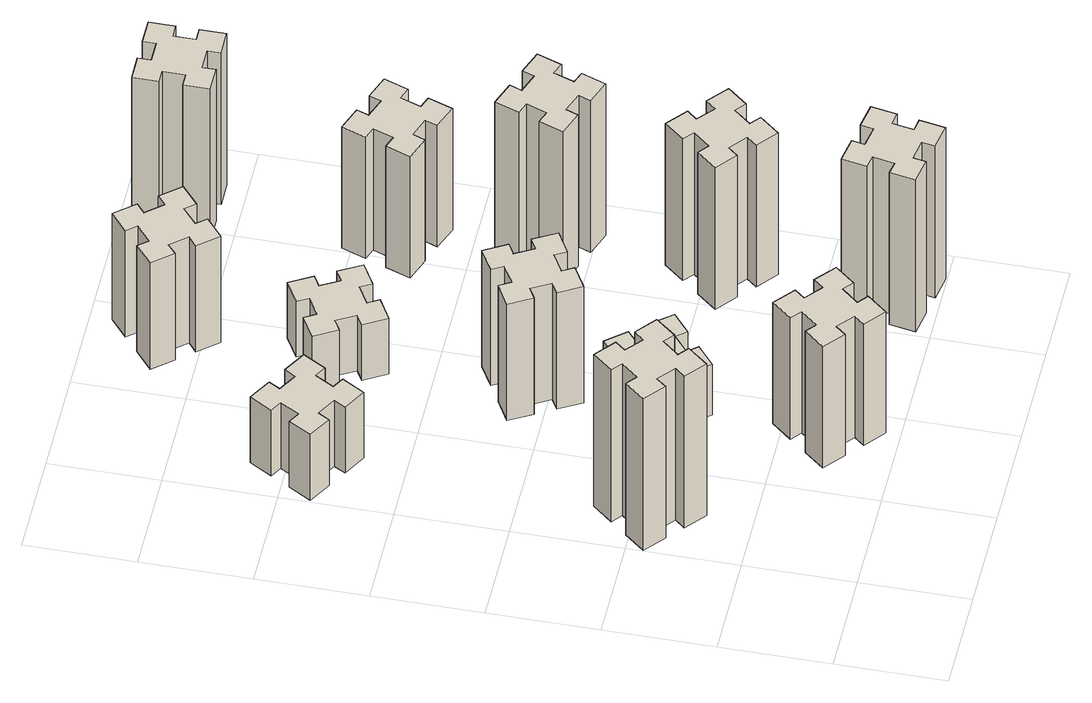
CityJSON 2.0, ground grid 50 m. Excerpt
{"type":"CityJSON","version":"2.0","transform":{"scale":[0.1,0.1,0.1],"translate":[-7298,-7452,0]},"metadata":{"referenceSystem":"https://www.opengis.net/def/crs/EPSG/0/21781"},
"CityObjects":{
"building1":{"type":"Building","attributes":{"class":"1000","function":"1000","usage":"1000","yearOfConstruction":2016,"roofType":"1000","measuredHeight":90,"storeysAboveGround":30,"storeysBelowGround":0},"geometry":[{"type":"Solid","lod":"1","boundaries":[[[[0,1,2,3,4,5,6,7,8,9,10,11,12,13,14,15,16,17,18,19]],[[17,16,20,21]],[[16,15,22,20]],[[15,14,23,22]],[[14,13,24,23]],[[13,12,25,24]],[[12,11,26,25]],[[11,10,27,26]],[[10,9,28,27]],[[9,8,29,28]],[[8,7,30,29]],[[7,6,31,30]],[[6,5,32,31]],[[5,4,33,32]],[[4,3,34,33]],[[3,2,35,34]],[[2,1,36,35]],[[1,0,37,36]],[[0,19,38,37]],[[19,18,39,38]],[[18,17,21,39]],[[24,25,26,27,28,29,30,31,32,33,34,35,36,37,38,39,21,20,22,23]]]]}]},
"building2":{"type":"Building","attributes":{"class":"1000","function":"1000","usage":"1000","yearOfConstruction":2016,"roofType":"1000","measuredHeight":39,"storeysAboveGround":30,"storeysBelowGround":0},"geometry":[{"type":"Solid","lod":"1","boundaries":[[[[40,41,42,43,44,45,46,47,48,49,50,51,52,53,54,55,56,57,58,59]],[[57,56,60,61]],[[56,55,62,60]],[[55,54,63,62]],[[54,53,64,63]],[[53,52,65,64]],[[52,51,66,65]],[[51,50,67,66]],[[50,49,68,67]],[[49,48,69,68]],[[48,47,70,69]],[[47,46,71,70]],[[46,45,72,71]],[[45,44,73,72]],[[44,43,74,73]],[[43,42,75,74]],[[42,41,76,75]],[[41,40,77,76]],[[40,59,78,77]],[[59,58,79,78]],[[58,57,61,79]],[[64,65,66,67,68,69,70,71,72,73,74,75,76,77,78,79,61,60,62,63]]]]}]},
"building3":{"type":"Building","attributes":{"class":"1000","function":"1000","usage":"1000","yearOfConstruction":2016,"roofType":"1000","measuredHeight":72,"storeysAboveGround":30,"storeysBelowGround":0},"geometry":[{"type":"Solid","lod":"1","boundaries":[[[[80,81,82,83,84,85,86,87,88,89,90,91,92,93,94,95,96,97,98,99]],[[97,96,100,101]],[[96,95,102,100]],[[95,94,103,102]],[[94,93,104,103]],[[93,92,105,104]],[[92,91,106,105]],[[91,90,107,106]],[[90,89,108,107]],[[89,88,109,108]],[[88,87,110,109]],[[87,86,111,110]],[[86,85,112,111]],[[85,84,113,112]],[[84,83,114,113]],[[83,82,115,114]],[[82,81,116,115]],[[81,80,117,116]],[[80,99,118,117]],[[99,98,119,118]],[[98,97,101,119]],[[104,105,106,107,108,109,110,111,112,113,114,115,116,117,118,119,101,100,102,103]]]]}]},
"building4":{"type":"Building","attributes":{"class":"1000","function":"1000","usage":"1000","yearOfConstruction":2016,"roofType":"1000","measuredHeight":30,"storeysAboveGround":30,"storeysBelowGround":0},"geometry":[{"type":"Solid","lod":"1","boundaries":[[[[120,121,122,123,124,125,126,127,128,129,130,131,132,133,134,135,136,137,138,139]],[[137,136,140,141]],[[136,135,142,140]],[[135,134,143,142]],[[134,133,144,143]],[[133,132,145,144]],[[132,131,146,145]],[[131,130,147,146]],[[130,129,148,147]],[[129,128,149,148]],[[128,127,150,149]],[[127,126,151,150]],[[126,125,152,151]],[[125,124,153,152]],[[124,123,154,153]],[[123,122,155,154]],[[122,121,156,155]],[[121,120,157,156]],[[120,139,158,157]],[[139,138,159,158]],[[138,137,141,159]],[[144,145,146,147,148,149,150,151,152,153,154,155,156,157,158,159,141,140,142,143]]]]}]},
"building5":{"type":"Building","attributes":{"class":"1000","function":"1000","usage":"1000","yearOfConstruction":2016,"roofType":"1000","measuredHeight":69,"storeysAboveGround":30,"storeysBelowGround":0},"geometry":[{"type":"Solid","lod":"1","boundaries":[[[[160,161,162,163,164,165,166,167,168,169,170,171,172,173,174,175,176,177,178,179]],[[177,176,180,181]],[[176,175,182,180]],[[175,174,183,182]],[[174,173,184,183]],[[173,172,185,184]],[[172,171,186,185]],[[171,170,187,186]],[[170,169,188,187]],[[169,168,189,188]],[[168,167,190,189]],[[167,166,191,190]],[[166,165,192,191]],[[165,164,193,192]],[[164,163,194,193]],[[163,162,195,194]],[[162,161,196,195]],[[161,160,197,196]],[[160,179,198,197]],[[179,178,199,198]],[[178,177,181,199]],[[184,185,186,187,188,189,190,191,192,193,194,195,196,197,198,199,181,180,182,183]]]]}]},
"building6":{"type":"Building","attributes":{"class":"1000","function":"1000","usage":"1000","yearOfConstruction":2016,"roofType":"1000","measuredHeight":33,"storeysAboveGround":30,"storeysBelowGround":0},"geometry":[{"type":"Solid","lod":"1","boundaries":[[[[200,201,202,203,204,205,206,207,208,209,210,211,212,213,214,215,216,217,218,219]],[[217,216,220,221]],[[216,215,222,220]],[[215,214,223,222]],[[214,213,224,223]],[[213,212,225,224]],[[212,211,226,225]],[[211,210,227,226]],[[210,209,228,227]],[[209,208,229,228]],[[208,207,230,229]],[[207,206,231,230]],[[206,205,232,231]],[[205,204,233,232]],[[204,203,234,233]],[[203,202,235,234]],[[202,201,236,235]],[[201,200,237,236]],[[200,219,238,237]],[[219,218,239,238]],[[218,217,221,239]],[[224,225,226,227,228,229,230,231,232,233,234,235,236,237,238,239,221,220,222,223]]]]}]},
"building7":{"type":"Building","attributes":{"class":"1000","function":"1000","usage":"1000","yearOfConstruction":2016,"roofType":"1000","measuredHeight":90,"storeysAboveGround":30,"storeysBelowGround":0},"geometry":[{"type":"Solid","lod":"1","boundaries":[[[[240,241,242,243,244,245,246,247,248,249,250,251,252,253,254,255,256,257,258,259]],[[257,256,260,261]],[[256,255,262,260]],[[255,254,263,262]],[[254,253,264,263]],[[253,252,265,264]],[[252,251,266,265]],[[251,250,267,266]],[[250,249,268,267]],[[249,248,269,268]],[[248,247,270,269]],[[247,246,271,270]],[[246,245,272,271]],[[245,244,273,272]],[[244,243,274,273]],[[243,242,275,274]],[[242,241,276,275]],[[241,240,277,276]],[[240,259,278,277]],[[259,258,279,278]],[[258,257,261,279]],[[264,265,266,267,268,269,270,271,272,273,274,275,276,277,278,279,261,260,262,263]]]]}]},
"building8":{"type":"Building","attributes":{"class":"1000","function":"1000","usage":"1000","yearOfConstruction":2016,"roofType":"1000","measuredHeight":63,"storeysAboveGround":30,"storeysBelowGround":0},"geometry":[{"type":"Solid","lod":"1","boundaries":[[[[280,281,282,283,284,285,286,287,288,289,290,291,292,293,294,295,296,297,298,299]],[[297,296,300,301]],[[296,295,302,300]],[[295,294,303,302]],[[294,293,304,303]],[[293,292,305,304]],[[292,291,306,305]],[[291,290,307,306]],[[290,289,308,307]],[[289,288,309,308]],[[288,287,310,309]],[[287,286,311,310]],[[286,285,312,311]],[[285,284,313,312]],[[284,283,314,313]],[[283,282,315,314]],[[282,281,316,315]],[[281,280,317,316]],[[280,299,318,317]],[[299,298,319,318]],[[298,297,301,319]],[[304,305,306,307,308,309,310,311,312,313,314,315,316,317,318,319,301,300,302,303]]]]}]},
"building9":{"type":"Building","attributes":{"class":"1000","function":"1000","usage":"1000","yearOfConstruction":2016,"roofType":"1000","measuredHeight":84,"storeysAboveGround":30,"storeysBelowGround":0},"geometry":[{"type":"Solid","lod":"1","boundaries":[[[[320,321,322,323,324,325,326,327,328,329,330,331,332,333,334,335,336,337,338,339]],[[337,336,340,341]],[[336,335,342,340]],[[335,334,343,342]],[[334,333,344,343]],[[333,332,345,344]],[[332,331,346,345]],[[331,330,347,346]],[[330,329,348,347]],[[329,328,349,348]],[[328,327,350,349]],[[327,326,351,350]],[[326,325,352,351]],[[325,324,353,352]],[[324,323,354,353]],[[323,322,355,354]],[[322,321,356,355]],[[321,320,357,356]],[[320,339,358,357]],[[339,338,359,358]],[[338,337,341,359]],[[344,345,346,347,348,349,350,351,352,353,354,355,356,357,358,359,341,340,342,343]]]]}]},
"building10":{"type":"Building","attributes":{"class":"1000","function":"1000","usage":"1000","yearOfConstruction":2016,"roofType":"1000","measuredHeight":90,"storeysAboveGround":30,"storeysBelowGround":0},"geometry":[{"type":"Solid","lod":"1","boundaries":[[[[360,361,362,363,364,365,366,367,368,369,370,371,372,373,374,375,376,377,378,379]],[[377,376,380,381]],[[376,375,382,380]],[[375,374,383,382]],[[374,373,384,383]],[[373,372,385,384]],[[372,371,386,385]],[[371,370,387,386]],[[370,369,388,387]],[[369,368,389,388]],[[368,367,390,389]],[[367,366,391,390]],[[366,365,392,391]],[[365,364,393,392]],[[364,363,394,393]],[[363,362,395,394]],[[362,361,396,395]],[[361,360,397,396]],[[360,379,398,397]],[[379,378,399,398]],[[378,377,381,399]],[[384,385,386,387,388,389,390,391,392,393,394,395,396,397,398,399,381,380,382,383]]]]}]},
"building11":{"type":"Building","attributes":{"class":"1000","function":"1000","usage":"1000","yearOfConstruction":2016,"roofType":"1000","measuredHeight":72,"storeysAboveGround":30,"storeysBelowGround":0},"geometry":[{"type":"Solid","lod":"1","boundaries":[[[[400,401,402,403,404,405,406,407,408,409,410,411,412,413,414,415,416,417,418,419]],[[417,416,420,421]],[[416,415,422,420]],[[415,414,423,422]],[[414,413,424,423]],[[413,412,425,424]],[[412,411,426,425]],[[411,410,427,426]],[[410,409,428,427]],[[409,408,429,428]],[[408,407,430,429]],[[407,406,431,430]],[[406,405,432,431]],[[405,404,433,432]],[[404,403,434,433]],[[403,402,435,434]],[[402,401,436,435]],[[401,400,437,436]],[[400,419,438,437]],[[419,418,439,438]],[[418,417,421,439]],[[424,425,426,427,428,429,430,431,432,433,434,435,436,437,438,439,421,420,422,423]]]]}]},
"building12":{"type":"Building","attributes":{"class":"1000","function":"1000","usage":"1000","yearOfConstruction":2016,"roofType":"1000","measuredHeight":90,"storeysAboveGround":30,"storeysBelowGround":0},"geometry":[{"type":"Solid","lod":"1","boundaries":[[[[440,441,442,443,444,445,446,447,448,449,450,451,452,453,454,455,456,457,458,459]],[[457,456,460,461]],[[456,455,462,460]],[[455,454,463,462]],[[454,453,464,463]],[[453,452,465,464]],[[452,451,466,465]],[[451,450,467,466]],[[450,449,468,467]],[[449,448,469,468]],[[448,447,470,469]],[[447,446,471,470]],[[446,445,472,471]],[[445,444,473,472]],[[444,443,474,473]],[[443,442,475,474]],[[442,441,476,475]],[[441,440,477,476]],[[440,459,478,477]],[[459,458,479,478]],[[458,457,461,479]],[[464,465,466,467,468,469,470,471,472,473,474,475,476,477,478,479,461,460,462,463]]]]}]}
},
"vertices":[
[136,893,0],[213,829,0],[174,783,0],[266,706,0],[343,798,0],[297,836,0],[362,913,0],[408,874,0],[485,966,0],[393,1043,0],[354,997,0],[278,1062,0],[316,1108,0],[224,1185,0],[147,1093,0],[193,1054,0],[129,978,0],[83,1016,0],[6,924,0],[98,847,0],[129,978,900],[83,1016,900],[193,1054,900],[147,1093,900],[224,1185,900],[316,1108,900],[278,1062,900],[354,997,900],[393,1043,900],[485,966,900],[408,874,900],[362,913,900],[297,836,900],[343,798,900],[266,706,900],[174,783,900],[213,829,900],[136,893,900],[98,847,900],[6,924,900],
[316,2327,0],[366,2414,0],[418,2384,0],[478,2488,0],[374,2548,0],[344,2496,0],[257,2546,0],[287,2598,0],[183,2658,0],[123,2554,0],[175,2524,0],[125,2437,0],[73,2467,0],[13,2363,0],[117,2303,0],[147,2355,0],[234,2305,0],[204,2253,0],[308,2193,0],[368,2297,0],[234,2305,390],[204,2253,390],[147,2355,390],[117,2303,390],[13,2363,390],[73,2467,390],[125,2437,390],[175,2524,390],[123,2554,390],[183,2658,390],[287,2598,390],[257,2546,390],[344,2496,390],[374,2548,390],[478,2488,390],[418,2384,390],[366,2414,390],[316,2327,390],[368,2297,390],[308,2193,390],
[776,253,0],[853,189,0],[814,143,0],[906,66,0],[983,158,0],[937,196,0],[1002,273,0],[1048,234,0],[1125,326,0],[1033,403,0],[994,357,0],[918,422,0],[956,468,0],[864,545,0],[787,453,0],[833,414,0],[769,338,0],[723,376,0],[646,284,0],[738,207,0],[769,338,720],[723,376,720],[833,414,720],[787,453,720],[864,545,720],[956,468,720],[918,422,720],[994,357,720],[1033,403,720],[1125,326,720],[1048,234,720],[1002,273,720],[937,196,720],[983,158,720],[906,66,720],[814,143,720],[853,189,720],[776,253,720],[738,207,720],[646,284,720],
[853,1162,0],[776,1097,0],[738,1143,0],[646,1066,0],[723,974,0],[769,1013,0],[833,936,0],[787,898,0],[864,806,0],[956,883,0],[918,929,0],[994,993,0],[1033,947,0],[1125,1024,0],[1048,1116,0],[1002,1078,0],[937,1154,0],[983,1193,0],[906,1285,0],[814,1208,0],[937,1154,300],[983,1193,300],[1002,1078,300],[1048,1116,300],[1125,1024,300],[1033,947,300],[994,993,300],[918,929,300],[956,883,300],[864,806,300],[787,898,300],[833,936,300],[769,1013,300],[723,974,300],[646,1066,300],[738,1143,300],[776,1097,300],[853,1162,300],[814,1208,300],[906,1285,300],
[765,1574,0],[815,1487,0],[763,1457,0],[823,1353,0],[927,1413,0],[897,1465,0],[984,1515,0],[1014,1463,0],[1118,1523,0],[1058,1627,0],[1006,1597,0],[956,1684,0],[1008,1714,0],[948,1818,0],[844,1758,0],[874,1706,0],[787,1656,0],[757,1708,0],[653,1648,0],[713,1544,0],[787,1656,690],[757,1708,690],[874,1706,690],[844,1758,690],[948,1818,690],[1008,1714,690],[956,1684,690],[1006,1597,690],[1058,1627,690],[1118,1523,690],[1014,1463,690],[984,1515,690],[897,1465,690],[927,1413,690],[823,1353,690],[763,1457,690],[815,1487,690],[765,1574,690],[713,1544,690],[653,1648,690],
[765,2414,0],[815,2327,0],[763,2297,0],[823,2193,0],[927,2253,0],[897,2305,0],[984,2355,0],[1014,2303,0],[1118,2363,0],[1058,2467,0],[1006,2437,0],[956,2524,0],[1008,2554,0],[948,2658,0],[844,2598,0],[874,2546,0],[787,2496,0],[757,2548,0],[653,2488,0],[713,2384,0],[787,2496,330],[757,2548,330],[874,2546,330],[844,2598,330],[948,2658,330],[1008,2554,330],[956,2524,330],[1006,2437,330],[1058,2467,330],[1118,2363,330],[1014,2303,330],[984,2355,330],[897,2305,330],[927,2253,330],[823,2193,330],[763,2297,330],[815,2327,330],[765,2414,330],[713,2384,330],[653,2488,330],
[1794,305,0],[1695,322,0],[1706,381,0],[1587,402,0],[1567,284,0],[1626,274,0],[1608,175,0],[1549,186,0],[1528,67,0],[1647,47,0],[1657,106,0],[1755,88,0],[1745,29,0],[1863,8,0],[1884,127,0],[1825,137,0],[1842,235,0],[1901,225,0],[1922,343,0],[1804,364,0],[1842,235,900],[1901,225,900],[1825,137,900],[1884,127,900],[1863,8,900],[1745,29,900],[1755,88,900],[1657,106,900],[1647,47,900],[1528,67,900],[1549,186,900],[1608,175,900],[1626,274,900],[1567,284,900],[1587,402,900],[1706,381,900],[1695,322,900],[1794,305,900],[1804,364,900],[1922,343,900],
[1002,3198,0],[937,3274,0],[983,3313,0],[906,3405,0],[814,3328,0],[853,3282,0],[776,3217,0],[738,3263,0],[646,3186,0],[723,3094,0],[769,3133,0],[833,3056,0],[787,3018,0],[864,2926,0],[956,3003,0],[918,3049,0],[994,3113,0],[1033,3067,0],[1125,3144,0],[1048,3236,0],[994,3113,630],[1033,3067,630],[918,3049,630],[956,3003,630],[864,2926,630],[787,3018,630],[833,3056,630],[769,3133,630],[723,3094,630],[646,3186,630],[738,3263,630],[776,3217,630],[853,3282,630],[814,3328,630],[906,3405,630],[983,3313,630],[937,3274,630],[1002,3198,630],[1048,3236,630],[1125,3144,630],
[1777,836,0],[1842,913,0],[1888,874,0],[1965,966,0],[1873,1043,0],[1834,997,0],[1758,1062,0],[1796,1108,0],[1704,1185,0],[1627,1093,0],[1673,1054,0],[1609,978,0],[1563,1016,0],[1486,924,0],[1578,847,0],[1616,893,0],[1693,829,0],[1654,783,0],[1746,706,0],[1823,798,0],[1693,829,840],[1654,783,840],[1616,893,840],[1578,847,840],[1486,924,840],[1563,1016,840],[1609,978,840],[1673,1054,840],[1627,1093,840],[1704,1185,840],[1796,1108,840],[1758,1062,840],[1834,997,840],[1873,1043,840],[1965,966,840],[1888,874,840],[1842,913,840],[1777,836,840],[1823,798,840],[1746,706,840],
[1810,1772,0],[1716,1806,0],[1737,1862,0],[1624,1903,0],[1583,1790,0],[1639,1770,0],[1605,1676,0],[1549,1697,0],[1507,1584,0],[1620,1543,0],[1641,1599,0],[1735,1565,0],[1714,1509,0],[1827,1467,0],[1868,1580,0],[1812,1601,0],[1846,1695,0],[1902,1674,0],[1943,1787,0],[1830,1828,0],[1846,1695,900],[1902,1674,900],[1812,1601,900],[1868,1580,900],[1827,1467,900],[1714,1509,900],[1735,1565,900],[1641,1599,900],[1620,1543,900],[1507,1584,900],[1549,1697,900],[1605,1676,900],[1639,1770,900],[1583,1790,900],[1624,1903,900],[1737,1862,900],[1716,1806,900],[1810,1772,900],[1830,1828,900],[1943,1787,900],
[1710,2412,0],[1616,2446,0],[1637,2502,0],[1524,2543,0],[1483,2430,0],[1539,2410,0],[1505,2316,0],[1449,2337,0],[1407,2224,0],[1520,2183,0],[1541,2239,0],[1635,2205,0],[1614,2149,0],[1727,2107,0],[1768,2220,0],[1712,2241,0],[1746,2335,0],[1802,2314,0],[1843,2427,0],[1730,2468,0],[1746,2335,720],[1802,2314,720],[1712,2241,720],[1768,2220,720],[1727,2107,720],[1614,2149,720],[1635,2205,720],[1541,2239,720],[1520,2183,720],[1407,2224,720],[1449,2337,720],[1505,2316,720],[1539,2410,720],[1483,2430,720],[1524,2543,720],[1637,2502,720],[1616,2446,720],[1710,2412,720],[1730,2468,720],[1843,2427,720],
[1575,3155,0],[1675,3155,0],[1675,3095,0],[1795,3095,0],[1795,3215,0],[1735,3215,0],[1735,3315,0],[1795,3315,0],[1795,3435,0],[1675,3435,0],[1675,3375,0],[1575,3375,0],[1575,3435,0],[1455,3435,0],[1455,3315,0],[1515,3315,0],[1515,3215,0],[1455,3215,0],[1455,3095,0],[1575,3095,0],[1515,3215,900],[1455,3215,900],[1515,3315,900],[1455,3315,900],[1455,3435,900],[1575,3435,900],[1575,3375,900],[1675,3375,900],[1675,3435,900],[1795,3435,900],[1795,3315,900],[1735,3315,900],[1735,3215,900],[1795,3215,900],[1795,3095,900],[1675,3095,900],[1675,3155,900],[1575,3155,900],[1575,3095,900],[1455,3095,900]
]}
